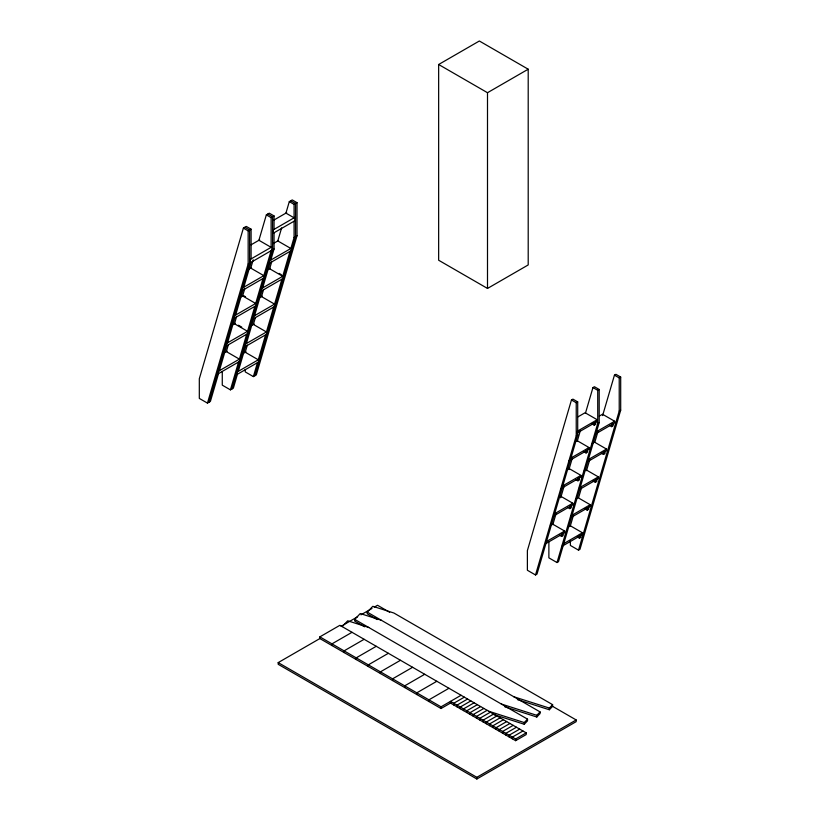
<?xml version="1.0" encoding="UTF-8"?>
<svg xmlns="http://www.w3.org/2000/svg" width="820" height="820" viewBox="0 0 820 820"><rect width="100%" height="100%" fill="white"/><g stroke="black" fill="none" stroke-linecap="round" stroke-linejoin="round"><path stroke-width="1.23" d="M251.094 258.894L251.094 229.19L246.318 226.433L243.386 228.124L199.311 378.768L199.311 398.417L207.46 403.112L210.391 401.421L218.53 373.592M207.46 403.112L248.163 263.978L248.163 230.881L243.386 228.124M208.926 402.271L249.628 263.128L249.628 230.041L244.852 227.284M219.381 370.702L226.668 345.763M227.519 342.873L234.817 317.934M235.658 315.044L242.956 290.106M243.796 287.215L251.094 262.287M228.431 344.472L226.34 351.595L239.409 359.139L246.697 334.201M236.57 316.643L234.489 323.767L247.548 331.311L254.846 306.372M244.708 288.814L242.628 295.938L255.686 303.482L262.984 278.544M253.206 259.796L250.766 268.109L263.825 275.653L271.123 250.715M266.346 214.871L258.915 240.28L271.123 247.332L271.123 217.628L266.346 214.871L269.278 213.179L274.054 215.937L274.054 229.374M222.271 371.644L222.271 385.154L230.42 389.859L238.558 362.03M231.886 389.008L272.588 249.874L272.588 216.777L267.812 214.02M237.421 374.248L233.351 388.167L230.42 389.859M238.261 371.357L245.559 346.429M246.41 343.529L253.698 318.601M254.548 315.7L261.846 290.772M262.687 287.871L269.985 262.943M270.836 260.042L274.054 249.024L274.054 232.767M247.322 345.128L245.231 352.252L258.29 359.795L265.588 334.857M255.461 317.299L253.38 324.423L266.438 331.967L273.726 307.029M263.599 289.47L261.518 296.594L274.577 304.138L281.875 279.21M271.748 261.652L269.657 268.765L282.715 276.309L290.013 251.381M281.619 227.878L277.795 240.947L290.864 248.48L294.083 237.462L294.083 221.195M289.306 201.617L285.944 213.118L294.083 217.812L294.083 204.375L289.306 201.617L292.238 199.926L297.014 202.683L297.014 235.77L256.311 374.914L253.38 376.606L245.231 371.901L245.231 369.4M253.38 376.606L257.449 362.686M254.846 375.755L295.548 236.621L295.548 203.524L290.772 200.767M571.458 399.976L527.383 550.609L527.383 570.259L535.521 574.963L536.987 574.113L577.7 434.979L577.7 401.882L572.924 399.125L571.458 399.976L576.234 402.733L577.7 401.882M535.521 574.963L576.234 435.82L576.234 402.733M552.813 524.728L556.042 513.709M560.695 497.791L564.283 485.542M568.936 469.624L572.524 457.375M577.188 441.457L580.406 430.428M585.429 413.28L592.952 387.563L594.418 386.722L599.194 389.479L599.194 422.566L558.481 561.71L557.016 562.551L548.877 557.856L548.877 541.887M557.016 562.551L597.729 423.417L597.729 390.32L592.952 387.563M568.26 527.014L570.371 525.794L573.59 514.775M578.612 497.627L581.482 487.828M586.495 470.68L589.723 459.661M594.736 442.513L597.964 431.494M602.618 415.576L614.447 375.16L615.912 374.309L620.689 377.067L620.689 410.164L579.976 549.297L578.51 550.148L570.371 545.443L570.371 540.534M578.51 550.148L619.223 411.005L619.223 377.917L614.447 375.16M342.145 626.613L347.711 620.791L368.785 627.495M364.613 626.787L354.691 621.058L354.691 619.366L360.257 613.544L381.331 620.258M377.159 619.541L367.237 613.811L367.237 612.12L372.803 606.298L393.877 613.011L552.608 704.657L552.608 706.348L549.349 709.761L517.41 699.593M492.318 714.076L524.257 724.255L524.257 722.563L527.516 719.14L354.691 619.366M524.257 724.255L527.516 720.841L527.516 719.14M504.864 706.84L536.803 717.008L536.803 715.317L540.062 711.903L367.237 612.12M536.803 717.008L540.062 713.595L540.062 711.903M549.349 709.761L549.349 708.07L552.608 704.657M438.649 64.503L479.351 41L528.203 69.208L528.203 264.942L487.5 288.445L438.649 260.237L438.649 64.503L487.5 92.711L528.203 69.208M248.163 230.881L251.094 229.19M271.123 217.628L274.054 215.937M294.083 204.375L297.014 202.683M273.777 220.139L286.672 212.687M251.043 244.821L259.643 239.86M273.162 243.622L278.534 240.516M248.163 263.978L274.054 249.024M294.083 237.462L297.014 235.77M249.352 268.929L251.504 267.689M268.242 269.585L270.395 268.345M240.137 297.383L243.366 295.518L245.539 296.779M259.028 298.039L262.246 296.174M231.998 325.202L235.217 323.346M250.879 325.868L254.108 324.002M223.85 353.03L227.078 351.175M242.74 353.697L245.969 351.831M597.729 390.32L599.194 389.479M619.223 377.917L620.689 377.067M577.71 417.001L585.091 412.737L597.206 419.727L597.206 421.429L577.178 432.991M599.348 416.068L602.515 414.243L614.631 421.234L614.631 422.925L595.658 433.882M577.178 431.299L597.206 419.727M592.091 423.919L594.213 425.149L595.679 424.299L595.679 421.787M576.234 435.82L577.7 434.979M597.729 423.417L599.194 422.566M619.223 411.005L620.689 410.164M574.841 441.785L576.952 440.565L589.067 447.556L589.067 449.247L569.039 460.819M595.658 432.191L614.631 421.234M609.516 425.426L611.628 426.646L613.093 425.805L613.093 423.294M592.265 443.282L594.367 442.072L606.492 449.063L606.492 450.754L587.52 461.711M570.095 458.513L589.067 447.556M583.953 451.748L586.064 452.968L587.53 452.127L587.53 448.366M566.702 469.604L568.803 468.394L580.929 475.385L580.929 477.076L560.9 488.648M587.52 460.02L606.492 449.063M601.378 453.255L603.489 454.475L604.955 453.634L604.955 451.123M584.117 471.11L586.228 469.891L598.344 476.891L598.344 478.583L579.371 489.54M561.946 486.342L580.929 475.385M575.804 479.577L577.926 480.797L579.391 479.956L579.391 477.445M558.553 497.432L560.665 496.223L572.78 503.213L572.78 504.905L553.807 515.862M451.584 702.443L441.047 708.521L319.861 638.565L319.861 636.873L339.89 625.301L526.204 732.875L526.204 734.566L515.626 740.675L450.487 703.078L450.487 701.377L515.626 738.984L526.204 732.875M579.371 487.849L598.344 476.891M551.901 705.938L576.183 719.96L576.183 721.651L476.851 779L278.195 664.303L278.195 662.611L320.138 638.401M341.11 626.295L357.663 616.732M360.974 614.826L372.013 608.45M374.217 607.179L377.528 605.262L389.664 612.274M593.229 481.084L595.351 482.303L596.816 481.463L596.816 478.952M575.978 498.939L578.09 497.719L590.205 504.72L590.205 506.411L571.232 517.369M553.807 514.171L572.78 503.213M352.005 632.302L331.977 643.864L331.977 645.555M567.665 507.406L569.787 508.625L571.253 507.785L571.253 505.274M550.415 525.261L552.526 524.052L564.642 531.042L564.642 532.733L545.669 543.691M571.232 515.678L590.205 504.72M585.091 508.912L587.202 510.132L588.668 509.292L588.668 506.78M364.121 639.303L344.092 650.865L344.092 652.556M545.669 541.999L564.642 531.042M559.527 535.234L561.639 536.454L563.104 535.614L563.104 533.102M376.247 646.293L356.218 657.855L356.218 659.546M562.458 544.357L582.487 532.795L582.487 534.486L562.458 546.048M577.372 536.987L579.484 538.207L580.949 537.356L580.949 534.855M388.362 653.294L368.334 664.856L368.334 666.547M400.478 660.284L380.449 671.846L380.449 673.548M412.603 667.285L392.575 678.847L392.575 680.538M424.719 674.276L404.69 685.848L404.69 687.539M436.834 681.276L416.806 692.838L416.806 694.53M448.95 688.277L428.921 699.839L428.921 701.53M319.861 636.873L441.047 706.83L461.076 695.268M464.325 697.154L453.747 703.263L453.747 704.954M467.584 699.029L457.006 705.139L457.006 706.83M470.844 700.915L460.256 707.024L460.256 708.716M474.103 702.791L463.515 708.9L463.515 710.591M477.353 704.667L466.775 710.786L466.775 712.477M480.612 706.553L470.024 712.662L470.024 714.353M483.872 708.429L473.283 714.538L473.283 716.239M487.121 710.315L476.543 716.424L476.543 718.115M490.38 712.191L479.803 718.299L479.803 719.991M493.64 714.076L483.052 720.185L483.052 721.877M496.899 715.952L486.311 722.061L486.311 723.752M500.149 717.828L489.571 723.947L489.571 725.639M503.408 719.714L492.82 725.823L492.82 727.514M506.668 721.59L496.079 727.709L496.079 729.4M509.927 723.476L499.339 729.585L499.339 731.276M513.177 725.351L502.598 731.46L502.598 733.162M516.436 727.237L505.848 733.346L505.848 735.038M519.695 729.113L509.107 735.222L509.107 736.913M522.945 730.999L512.367 737.108L512.367 738.799M278.195 662.611L476.851 777.309L576.183 719.96M513.853 696.774L549.349 708.07M501.307 704.011L536.803 715.317M488.761 711.258L524.257 722.563M279.097 273.378L281.27 274.628M238.487 325.232L241.746 327.118M570.371 525.794L582.487 532.795M611.628 424.145L611.628 426.646M603.489 451.974L603.489 454.475M595.351 479.803L595.351 482.303M594.213 422.638L594.213 425.149M587.202 507.621L587.202 510.132M586.064 450.467L586.064 452.968M579.484 534.445L579.484 538.207M577.926 478.296L577.926 480.797M569.787 506.124L569.787 508.625M562.387 545.566L562.387 548.078M561.639 533.953L561.639 536.454M515.626 738.984L515.626 740.675M487.5 92.711L487.5 288.445M476.851 777.309L476.851 779M441.047 706.83L441.047 708.521M271.861 250.295L271.861 246.912L250.366 259.325L250.366 262.707M218.643 371.122L217.792 374.012L239.286 361.61L240.137 358.709L218.643 371.122M226.781 343.293L225.941 346.194L247.435 333.781L248.275 330.88L226.781 343.293M234.93 315.464L234.079 318.365L255.573 305.952L256.424 303.062L234.93 315.464M243.068 287.635L242.218 290.536L263.712 278.123L264.563 275.233L243.068 287.635M237.533 371.778L236.683 374.678L258.177 362.266L259.028 359.375L237.533 371.778M245.672 343.949L244.832 346.85L266.326 334.437L267.166 331.546L245.672 343.949M253.81 316.12L252.97 319.021L274.464 306.608L275.305 303.718L253.81 316.12M261.959 288.302L261.108 291.192L282.603 278.779L283.454 275.889L261.959 288.302M270.098 260.473L269.247 263.363L290.741 250.951L291.592 248.06L270.098 260.473M294.821 217.392L273.327 229.805L273.327 233.187L294.821 220.775L294.821 217.392"/></g></svg>
